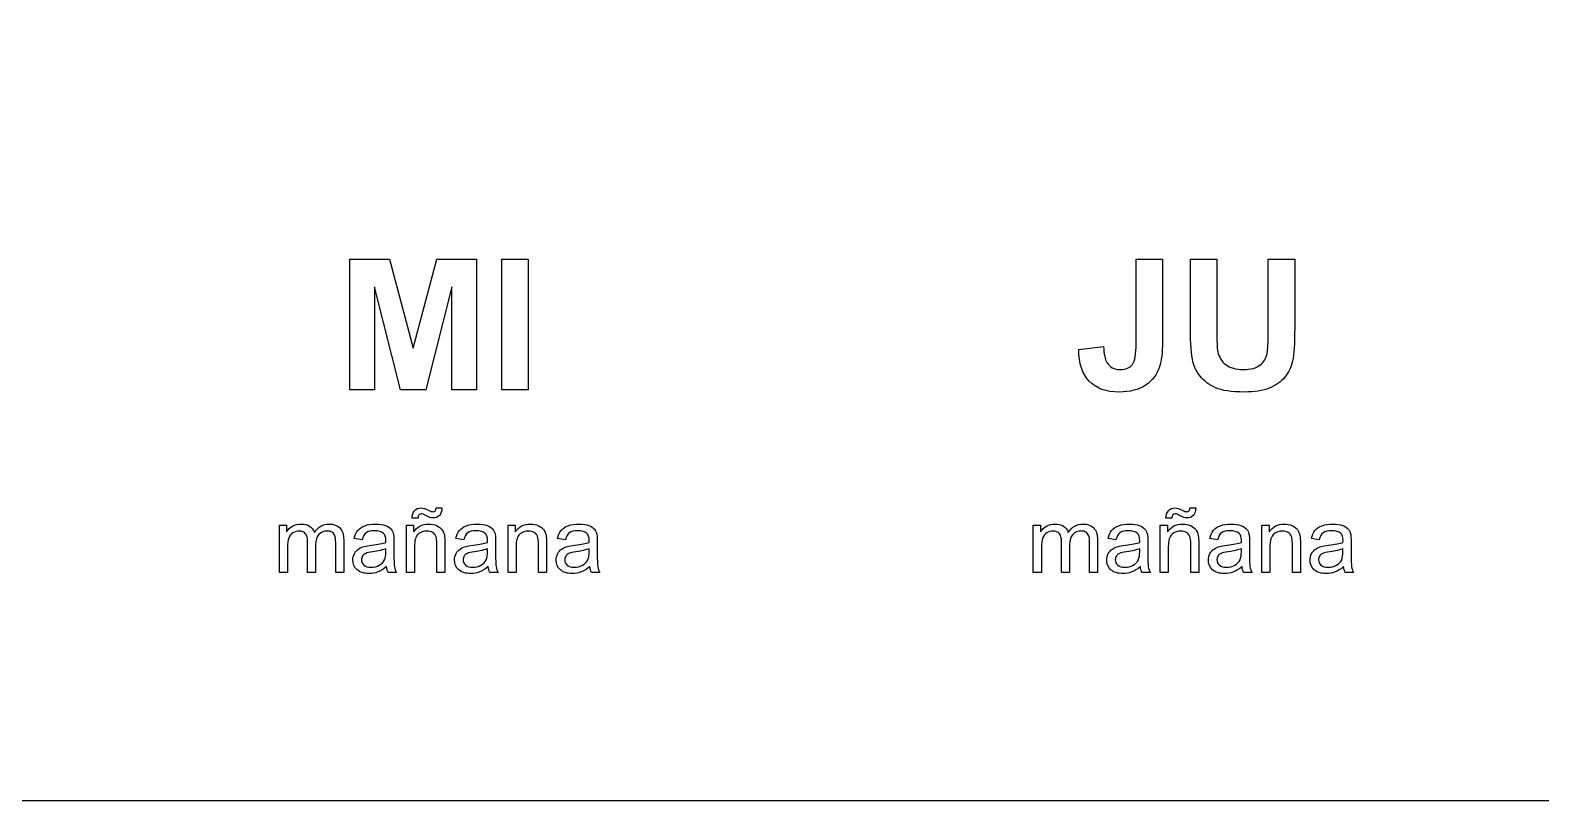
# Model space of a CAD drawing. Header units: millimetres. Extents: x 5 to 740, y 5 to 477.
# Drawn here: x 71.1 to 137.2, y 192 to 225.8 of the extents above; entities that cross this region are included whole.
import ezdxf

# ---------------------------------------------------------------- set-up
doc = ezdxf.new("R2010")
doc.units = ezdxf.units.MM
doc.layers.get('0').update_dxf_attribs({"linetype": 'CONTINUOUS'})

msp = doc.modelspace()

# ---------------------------------------------------------------- linework, layer by layer
at = {"color": 7}
for points in [[(5, 327), (239, 327), (239, 192), (5, 192)], [(85.123047, 210), (85.123047, 215.72656), (86.853516, 215.72656), (87.892578, 211.82031), (88.919922, 215.72656), (90.654297, 215.72656), (90.654297, 210), (89.580078, 210), (89.580078, 214.50781), (88.443359, 210), (87.330078, 210), (86.197266, 214.50781), (86.197266, 210)], [(91.767578, 210), (91.767578, 215.72656), (92.923828, 215.72656), (92.923828, 210)], [(86.721721, 202.2558)], [(91.170952, 202.2558)], [(95.62012, 202.2558)], [(119.72177, 202.2558)], [(124.17099, 202.2558)]]:
    msp.add_lwpolyline(points, close=True, dxfattribs=at)
for points in [[(119.53516, 215.72656), (120.6875, 215.72656), (120.6875, 212.10156)], [(119.53516, 212.02734), (119.53516, 215.72656)], [(121.91016, 215.72656), (123.06641, 215.72656), (123.06641, 212.625)], [(121.91026, 212.67188), (121.91016, 215.72656)], [(125.32036, 212.55859), (125.32036, 215.72656), (126.47661, 215.72656), (126.47661, 212.71875)], [(117.02344, 211.76953), (118.11328, 211.89453)], [(88.100574, 204.38081), (87.84082, 204.38086)], [(88.893547, 204.83202), (89.147453, 204.83202)], [(121.10063, 204.38081), (120.84082, 204.38086)], [(121.89358, 204.83202), (122.14749, 204.83202)], [(82.036133, 202), (82.036133, 204.07422), (82.350586, 204.07422), (82.350586, 203.7832)], [(87.592773, 202), (87.592773, 204.07422), (87.90918, 204.07422), (87.90918, 203.7793)], [(92.041992, 202), (92.041992, 204.07422), (92.358398, 204.07422), (92.358398, 203.7793)], [(115.03613, 202), (115.03613, 204.07422), (115.35059, 204.07422), (115.35059, 203.7832)], [(120.59277, 202), (120.59277, 204.07422), (120.90918, 204.07422), (120.90918, 203.7793)], [(125.04199, 202), (125.04199, 204.07422), (125.3584, 204.07422), (125.3584, 203.7793)], [(82.38769, 203.0762), (82.38769, 202), (82.036133, 202)], [(83.620113, 203.20504), (83.620113, 202), (83.268551, 202), (83.268551, 203.34766)], [(84.84668, 203.42378), (84.84668, 202), (84.49707, 202), (84.49707, 203.30664)], [(85.653366, 203.43547), (85.309616, 203.48237)], [(86.692378, 202.91218), (86.69238, 203.04102)], [(87.047899, 203.33783), (87.047899, 202.86908)], [(87.944331, 203.13285), (87.944331, 202), (87.592773, 202)], [(89.278319, 203.27535), (89.278319, 202), (88.926757, 202), (88.926757, 203.26172)], [(90.102586, 203.43547), (89.758836, 203.48237)], [(91.141595, 202.91218), (91.141598, 203.04102)], [(91.497119, 203.33783), (91.497119, 202.86908)], [(92.39355, 203.13285), (92.39355, 202), (92.041992, 202)], [(93.727538, 203.27535), (93.727538, 202), (93.375976, 202), (93.375976, 203.26172)], [(94.551805, 203.43547), (94.208055, 203.48237)], [(95.590815, 202.91218), (95.590817, 203.04102)], [(95.946338, 203.33783), (95.946338, 202.86908)], [(115.38773, 203.0762), (115.38773, 202), (115.03613, 202)], [(116.62008, 203.20504), (116.62008, 202), (116.26851, 202), (116.26851, 203.34766)], [(117.84668, 203.42378), (117.84668, 202), (117.49707, 202), (117.49707, 203.30664)], [(118.65341, 203.43547), (118.30966, 203.48237)], [(119.69237, 202.91218), (119.69238, 203.04102)], [(120.04796, 203.33783), (120.04796, 202.86908)], [(120.94433, 203.13285), (120.94433, 202), (120.59277, 202)], [(122.27829, 203.27535), (122.27829, 202), (121.92673, 202), (121.92673, 203.26172)], [(123.10263, 203.43547), (122.75888, 203.48237)], [(124.14159, 202.91218), (124.1416, 203.04102)], [(124.49718, 203.33783), (124.49718, 202.86908)], [(125.39354, 203.13285), (125.39354, 202), (125.04199, 202)], [(126.72751, 203.27535), (126.72751, 202), (126.37595, 202), (126.37595, 203.26172)], [(127.55186, 203.43547), (127.20811, 203.48237)], [(128.59081, 202.91218), (128.59082, 203.04102)], [(128.94641, 203.33783), (128.94641, 202.86908)], [(87.159219, 201.99994), (86.792031, 201.99994)], [(91.608449, 201.99994), (91.241262, 201.99994)], [(96.057658, 201.99994), (95.69043, 201.99994)], [(120.15926, 201.99994), (119.79207, 201.99994)], [(124.60848, 201.99994), (124.24129, 201.99994)], [(128.62022, 202.2558), (128.62012, 202.25586)], [(129.05771, 201.99994), (128.69052, 201.99994)]]:
    msp.add_lwpolyline(points, dxfattribs=at)
for points in [[(122.02354, 211.21875), (121.94802, 211.546877), (121.91026, 212.031253), (121.91026, 212.67188)], [(123.06641, 212.625), (123.06641, 212.132813), (123.080743, 211.813803), (123.10941, 211.66797)], [(125.26956, 211.58594), (125.303427, 211.781253), (125.32036, 212.10547), (125.32036, 212.55859)], [(126.47661, 212.71875), (126.47661, 212.03125), (126.445377, 211.545573), (126.38291, 211.26172)], [(117.48438, 210.375), (117.179687, 210.692707), (117.02604, 211.15755), (117.02344, 211.76953)], [(118.11328, 211.89453), (118.12628, 211.566403), (118.174457, 211.334633), (118.25781, 211.19922)], [(119.375, 211.10938), (119.481773, 211.257813), (119.53516, 211.5638), (119.53516, 212.02734)], [(120.6875, 212.10156), (120.6875, 211.627607), (120.645833, 211.263023), (120.5625, 211.00781)], [(123.10941, 211.66797), (123.158877, 211.433597), (123.276063, 211.244793), (123.46097, 211.10156)], [(118.25781, 211.19922), (118.38281, 210.993493), (118.572917, 210.89063), (118.82813, 210.89063)], [(118.82813, 210.89063), (119.085937, 210.89063), (119.268227, 210.963547), (119.375, 211.10938)], [(120.5625, 211.00781), (120.45052, 210.674477), (120.247397, 210.40625), (119.95313, 210.20313)], [(122.34776, 210.58203), (122.183693, 210.785157), (122.07562, 210.997397), (122.02354, 211.21875)], [(123.46097, 211.10156), (123.64847, 210.96094), (123.903677, 210.89063), (124.22659, 210.89063)], [(124.22659, 210.89063), (124.554717, 210.89063), (124.802113, 210.957033), (124.96878, 211.08984)], [(124.96878, 211.08984), (125.135447, 211.22526), (125.235707, 211.390627), (125.26956, 211.58594)], [(126.38291, 211.26172), (126.320443, 210.977867), (126.20456, 210.738283), (126.03526, 210.54297)], [(118.78906, 209.90234), (118.22396, 209.90234), (117.789067, 210.059893), (117.48438, 210.375)], [(123.01573, 210.08984), (122.734477, 210.217447), (122.51182, 210.38151), (122.34776, 210.58203)], [(126.03526, 210.54297), (125.868593, 210.347657), (125.644633, 210.191407), (125.36338, 210.07422)], [(119.95313, 210.20313), (119.658857, 210.002603), (119.270833, 209.90234), (118.78906, 209.90234)], [(124.26182, 209.90234), (123.714947, 209.90234), (123.299583, 209.96484), (123.01573, 210.08984)], [(125.36338, 210.07422), (125.082133, 209.959633), (124.714947, 209.90234), (124.26182, 209.90234)], [(87.84082, 204.38086), (87.839487, 204.516273), (87.876596, 204.624347), (87.952148, 204.70508)], [(87.952148, 204.70508), (88.026367, 204.785807), (88.12142, 204.82617), (88.237305, 204.82617)], [(88.141594, 204.51948), (88.112947, 204.488213), (88.099274, 204.44199), (88.100574, 204.38081)], [(88.249015, 204.56638), (88.204742, 204.56638), (88.168935, 204.550747), (88.141594, 204.51948)], [(88.237305, 204.82617), (88.318034, 204.82617), (88.42806, 204.791013), (88.567383, 204.7207)], [(88.440422, 204.49608), (88.353182, 204.542947), (88.28938, 204.56638), (88.249015, 204.56638)], [(88.76464, 204.38671), (88.682609, 204.38671), (88.574537, 204.423167), (88.440422, 204.49608)], [(88.567383, 204.7207), (88.644206, 204.681633), (88.705404, 204.6621), (88.750977, 204.6621)], [(88.750977, 204.6621), (88.792644, 204.6621), (88.824544, 204.673167), (88.846677, 204.6953)], [(89.034172, 204.49804), (88.963859, 204.42382), (88.874015, 204.38671), (88.76464, 204.38671)], [(88.846677, 204.6953), (88.86881, 204.718767), (88.884434, 204.76434), (88.893547, 204.83202)], [(89.147453, 204.83202), (89.14352, 204.683587), (89.105759, 204.57226), (89.034172, 204.49804)], [(120.84082, 204.38086), (120.839487, 204.516273), (120.876597, 204.624347), (120.95215, 204.70508)], [(120.95215, 204.70508), (121.02637, 204.785807), (121.12142, 204.82617), (121.2373, 204.82617)], [(121.14163, 204.51948), (121.112963, 204.488213), (121.099297, 204.44199), (121.10063, 204.38081)], [(121.24905, 204.56638), (121.204783, 204.56638), (121.168977, 204.550747), (121.14163, 204.51948)], [(121.2373, 204.82617), (121.318033, 204.82617), (121.42806, 204.791013), (121.56738, 204.7207)], [(121.44046, 204.49608), (121.35322, 204.542947), (121.289417, 204.56638), (121.24905, 204.56638)], [(121.76468, 204.38671), (121.682647, 204.38671), (121.574573, 204.423167), (121.44046, 204.49608)], [(121.56738, 204.7207), (121.644207, 204.681633), (121.705407, 204.6621), (121.75098, 204.6621)], [(121.75098, 204.6621), (121.792647, 204.6621), (121.824547, 204.673167), (121.84668, 204.6953)], [(122.03421, 204.49804), (121.963897, 204.42382), (121.874053, 204.38671), (121.76468, 204.38671)], [(121.84668, 204.6953), (121.868813, 204.718767), (121.884447, 204.76434), (121.89358, 204.83202)], [(122.14749, 204.83202), (122.14349, 204.683587), (122.10573, 204.57226), (122.03421, 204.49804)], [(82.350586, 203.7832), (82.415693, 203.884767), (82.502281, 203.966147), (82.610352, 204.02734)], [(82.625971, 203.73831), (82.542638, 203.686243), (82.482091, 203.610073), (82.44433, 203.5098)], [(82.610352, 204.02734), (82.718425, 204.089807), (82.841471, 204.12104), (82.979492, 204.12104)], [(82.901361, 203.81641), (82.802403, 203.81641), (82.710606, 203.790377), (82.625971, 203.73831)], [(83.182611, 203.69922), (83.125318, 203.777347), (83.031568, 203.81641), (82.901361, 203.81641)], [(82.979492, 204.12104), (83.133138, 204.12104), (83.258789, 204.08914), (83.356445, 204.02534)], [(83.268551, 203.34766), (83.268551, 203.503907), (83.239904, 203.621093), (83.182611, 203.69922)], [(83.356445, 204.02534), (83.455404, 203.96154), (83.525065, 203.872347), (83.56543, 203.75776)], [(83.56543, 203.75776), (83.729492, 203.999947), (83.943034, 204.12104), (84.206055, 204.12104)], [(83.764644, 203.66988), (83.66829, 203.573527), (83.620113, 203.41858), (83.620113, 203.20504)], [(84.127926, 203.81637), (83.982093, 203.81637), (83.860999, 203.76754), (83.764644, 203.66988)], [(84.338863, 203.75977), (84.27897, 203.797503), (84.208657, 203.81637), (84.127926, 203.81637)], [(84.206055, 204.12104), (84.411784, 204.12104), (84.569987, 204.06375), (84.680664, 203.94917)], [(84.46191, 203.60938), (84.439777, 203.671847), (84.398761, 203.721977), (84.338863, 203.75977)], [(84.680664, 203.94917), (84.791341, 203.83589), (84.84668, 203.66076), (84.84668, 203.42378)], [(85.309616, 203.48237), (85.340863, 203.62951), (85.392295, 203.748), (85.463913, 203.83784)], [(85.463913, 203.83784), (85.535528, 203.928987), (85.639043, 203.99865), (85.77446, 204.04683)], [(85.827194, 203.74211), (85.749069, 203.684843), (85.691127, 203.58263), (85.653366, 203.43547)], [(85.77446, 204.04683), (85.909877, 204.096297), (86.066778, 204.12103), (86.245163, 204.12103)], [(86.194382, 203.83001), (86.029017, 203.83001), (85.906621, 203.80071), (85.827194, 203.74211)], [(86.594773, 203.71087), (86.504929, 203.790297), (86.371465, 203.83001), (86.194382, 203.83001)], [(86.245163, 204.12103), (86.422246, 204.12103), (86.566127, 204.100197), (86.676804, 204.05853)], [(86.694383, 203.40813), (86.694383, 203.551363), (86.66118, 203.652277), (86.594773, 203.71087)], [(86.676804, 204.05853), (86.787481, 204.016863), (86.868861, 203.96413), (86.920944, 203.90033)], [(86.920944, 203.90033), (86.973031, 203.837863), (87.009489, 203.758437), (87.030319, 203.66205)], [(87.90918, 203.7793), (88.061523, 204.00716), (88.281575, 204.12109), (88.569336, 204.12109)], [(88.10644, 203.67387), (87.998367, 203.578817), (87.944331, 203.398477), (87.944331, 203.13285)], [(88.495112, 203.81645), (88.345373, 203.81645), (88.215815, 203.768923), (88.10644, 203.67387)], [(88.739253, 203.75195), (88.670242, 203.79495), (88.588862, 203.81645), (88.495112, 203.81645)], [(88.569336, 204.12109), (88.694336, 204.12109), (88.808919, 204.09829), (88.913086, 204.05269)], [(88.885737, 203.58203), (88.858397, 203.653643), (88.809569, 203.710283), (88.739253, 203.75195)], [(88.913086, 204.05269), (89.018555, 204.008423), (89.097331, 203.94983), (89.149414, 203.87691)], [(89.149414, 203.87691), (89.201501, 203.803997), (89.237959, 203.71741), (89.258789, 203.61715)], [(89.758836, 203.48237), (89.790083, 203.62951), (89.841515, 203.748), (89.913133, 203.83784)], [(89.913133, 203.83784), (89.984748, 203.928987), (90.088263, 203.99865), (90.22368, 204.04683)], [(90.276414, 203.74211), (90.198289, 203.684843), (90.140347, 203.58263), (90.102586, 203.43547)], [(90.22368, 204.04683), (90.359097, 204.096297), (90.515998, 204.12103), (90.694383, 204.12103)], [(90.643602, 203.83001), (90.478237, 203.83001), (90.355841, 203.80071), (90.276414, 203.74211)], [(91.043992, 203.71087), (90.954149, 203.790297), (90.820685, 203.83001), (90.643602, 203.83001)], [(90.694383, 204.12103), (90.871466, 204.12103), (91.015347, 204.100197), (91.126024, 204.05853)], [(91.143602, 203.40813), (91.143602, 203.551363), (91.110399, 203.652277), (91.043992, 203.71087)], [(91.126024, 204.05853), (91.236701, 204.016863), (91.318081, 203.96413), (91.370164, 203.90033)], [(91.370164, 203.90033), (91.422251, 203.837863), (91.458709, 203.758437), (91.479539, 203.66205)], [(92.358398, 203.7793), (92.510742, 204.00716), (92.730794, 204.12109), (93.018555, 204.12109)], [(92.555659, 203.67387), (92.447586, 203.578817), (92.39355, 203.398477), (92.39355, 203.13285)], [(92.944331, 203.81645), (92.794592, 203.81645), (92.665034, 203.768923), (92.555659, 203.67387)], [(93.188472, 203.75195), (93.119461, 203.79495), (93.038081, 203.81645), (92.944331, 203.81645)], [(93.018555, 204.12109), (93.143555, 204.12109), (93.258138, 204.09829), (93.362305, 204.05269)], [(93.334956, 203.58203), (93.307609, 203.653643), (93.258781, 203.710283), (93.188472, 203.75195)], [(93.362305, 204.05269), (93.467774, 204.008423), (93.54655, 203.94983), (93.598633, 203.87691)], [(93.598633, 203.87691), (93.65072, 203.803997), (93.687178, 203.71741), (93.708008, 203.61715)], [(94.208055, 203.48237), (94.239302, 203.62951), (94.290734, 203.748), (94.362352, 203.83784)], [(94.362352, 203.83784), (94.433967, 203.928987), (94.537482, 203.99865), (94.672899, 204.04683)], [(94.725633, 203.74211), (94.647508, 203.684843), (94.589565, 203.58263), (94.551805, 203.43547)], [(94.672899, 204.04683), (94.808316, 204.096297), (94.965217, 204.12103), (95.143602, 204.12103)], [(95.09282, 203.83001), (94.927456, 203.83001), (94.80506, 203.80071), (94.725633, 203.74211)], [(95.493211, 203.71087), (95.403367, 203.790297), (95.269903, 203.83001), (95.09282, 203.83001)], [(95.143602, 204.12103), (95.320685, 204.12103), (95.464565, 204.100197), (95.575242, 204.05853)], [(95.592821, 203.40813), (95.592821, 203.551363), (95.559618, 203.652277), (95.493211, 203.71087)], [(95.575242, 204.05853), (95.685919, 204.016863), (95.7673, 203.96413), (95.819383, 203.90033)], [(95.819383, 203.90033), (95.87147, 203.837863), (95.907928, 203.758437), (95.928758, 203.66205)], [(115.35059, 203.7832), (115.415723, 203.884767), (115.50231, 203.966147), (115.61035, 204.02734)], [(115.62597, 203.73831), (115.542637, 203.686243), (115.48209, 203.610073), (115.44433, 203.5098)], [(115.61035, 204.02734), (115.718423, 204.089807), (115.84147, 204.12104), (115.97949, 204.12104)], [(115.90136, 203.81641), (115.8024, 203.81641), (115.710603, 203.790377), (115.62597, 203.73831)], [(116.18261, 203.69922), (116.125343, 203.777347), (116.031593, 203.81641), (115.90136, 203.81641)], [(115.97949, 204.12104), (116.133137, 204.12104), (116.25879, 204.08914), (116.35645, 204.02534)], [(116.26851, 203.34766), (116.26851, 203.503907), (116.239877, 203.621093), (116.18261, 203.69922)], [(116.35645, 204.02534), (116.455403, 203.96154), (116.525063, 203.872347), (116.56543, 203.75776)], [(116.56543, 203.75776), (116.72949, 203.999947), (116.94303, 204.12104), (117.20605, 204.12104)], [(116.76461, 203.66988), (116.668257, 203.573527), (116.62008, 203.41858), (116.62008, 203.20504)], [(117.12789, 203.81637), (116.982057, 203.81637), (116.860963, 203.76754), (116.76461, 203.66988)], [(117.33883, 203.75977), (117.278963, 203.797503), (117.20865, 203.81637), (117.12789, 203.81637)], [(117.20605, 204.12104), (117.411783, 204.12104), (117.569987, 204.06375), (117.68066, 203.94917)], [(117.46187, 203.60938), (117.439737, 203.671847), (117.398723, 203.721977), (117.33883, 203.75977)], [(117.68066, 203.94917), (117.79134, 203.83589), (117.84668, 203.66076), (117.84668, 203.42378)], [(118.30966, 203.48237), (118.340927, 203.62951), (118.39236, 203.748), (118.46396, 203.83784)], [(118.46396, 203.83784), (118.535573, 203.928987), (118.639087, 203.99865), (118.7745, 204.04683)], [(118.82724, 203.74211), (118.749113, 203.684843), (118.69117, 203.58263), (118.65341, 203.43547)], [(118.7745, 204.04683), (118.90992, 204.096297), (119.066823, 204.12103), (119.24521, 204.12103)], [(119.19443, 203.83001), (119.029063, 203.83001), (118.906667, 203.80071), (118.82724, 203.74211)], [(119.59482, 203.71087), (119.504973, 203.790297), (119.37151, 203.83001), (119.19443, 203.83001)], [(119.24521, 204.12103), (119.42229, 204.12103), (119.56617, 204.100197), (119.67685, 204.05853)], [(119.69442, 203.40813), (119.69442, 203.551363), (119.66122, 203.652277), (119.59482, 203.71087)], [(119.67685, 204.05853), (119.787523, 204.016863), (119.868903, 203.96413), (119.92099, 203.90033)], [(119.92099, 203.90033), (119.973057, 203.837863), (120.009513, 203.758437), (120.03036, 203.66205)], [(120.90918, 203.7793), (121.061527, 204.00716), (121.28158, 204.12109), (121.56934, 204.12109)], [(121.10644, 203.67387), (120.998367, 203.578817), (120.94433, 203.398477), (120.94433, 203.13285)], [(121.49511, 203.81645), (121.34537, 203.81645), (121.215813, 203.768923), (121.10644, 203.67387)], [(121.73925, 203.75195), (121.670237, 203.79495), (121.588857, 203.81645), (121.49511, 203.81645)], [(121.56934, 204.12109), (121.69434, 204.12109), (121.808923, 204.09829), (121.91309, 204.05269)], [(121.88573, 203.58203), (121.858397, 203.653643), (121.80957, 203.710283), (121.73925, 203.75195)], [(121.91309, 204.05269), (122.018557, 204.008423), (122.09733, 203.94983), (122.14941, 203.87691)], [(122.14941, 203.87691), (122.201477, 203.803997), (122.237937, 203.71741), (122.25879, 203.61715)], [(122.75888, 203.48237), (122.790147, 203.62951), (122.84158, 203.748), (122.91318, 203.83784)], [(122.91318, 203.83784), (122.984793, 203.928987), (123.088307, 203.99865), (123.22372, 204.04683)], [(123.27646, 203.74211), (123.198333, 203.684843), (123.14039, 203.58263), (123.10263, 203.43547)], [(123.22372, 204.04683), (123.35914, 204.096297), (123.516043, 204.12103), (123.69443, 204.12103)], [(123.64364, 203.83001), (123.47828, 203.83001), (123.355887, 203.80071), (123.27646, 203.74211)], [(124.04404, 203.71087), (123.954193, 203.790297), (123.820727, 203.83001), (123.64364, 203.83001)], [(123.69443, 204.12103), (123.87151, 204.12103), (124.01539, 204.100197), (124.12607, 204.05853)], [(124.14364, 203.40813), (124.14364, 203.551363), (124.11044, 203.652277), (124.04404, 203.71087)], [(124.12607, 204.05853), (124.236743, 204.016863), (124.318123, 203.96413), (124.37021, 203.90033)], [(124.37021, 203.90033), (124.422277, 203.837863), (124.458733, 203.758437), (124.47958, 203.66205)], [(125.3584, 203.7793), (125.51074, 204.00716), (125.73079, 204.12109), (126.01855, 204.12109)], [(125.55565, 203.67387), (125.447577, 203.578817), (125.39354, 203.398477), (125.39354, 203.13285)], [(125.94433, 203.81645), (125.79459, 203.81645), (125.66503, 203.768923), (125.55565, 203.67387)], [(126.18847, 203.75195), (126.119457, 203.79495), (126.038077, 203.81645), (125.94433, 203.81645)], [(126.01855, 204.12109), (126.14355, 204.12109), (126.258133, 204.09829), (126.3623, 204.05269)], [(126.33495, 203.58203), (126.307617, 203.653643), (126.25879, 203.710283), (126.18847, 203.75195)], [(126.3623, 204.05269), (126.467773, 204.008423), (126.54655, 203.94983), (126.59863, 203.87691)], [(126.59863, 203.87691), (126.650697, 203.803997), (126.687157, 203.71741), (126.70801, 203.61715)], [(127.20811, 203.48237), (127.239377, 203.62951), (127.290807, 203.748), (127.3624, 203.83784)], [(127.3624, 203.83784), (127.43402, 203.928987), (127.537537, 203.99865), (127.67295, 204.04683)], [(127.72569, 203.74211), (127.647563, 203.684843), (127.58962, 203.58263), (127.55186, 203.43547)], [(127.67295, 204.04683), (127.80837, 204.096297), (127.96527, 204.12103), (128.14365, 204.12103)], [(128.09287, 203.83001), (127.92751, 203.83001), (127.805117, 203.80071), (127.72569, 203.74211)], [(128.49326, 203.71087), (128.40342, 203.790297), (128.269957, 203.83001), (128.09287, 203.83001)], [(128.14365, 204.12103), (128.320737, 204.12103), (128.46462, 204.100197), (128.5753, 204.05853)], [(128.59286, 203.40813), (128.59286, 203.551363), (128.55966, 203.652277), (128.49326, 203.71087)], [(128.5753, 204.05853), (128.685973, 204.016863), (128.767353, 203.96413), (128.81944, 203.90033)], [(128.81944, 203.90033), (128.871507, 203.837863), (128.907963, 203.758437), (128.92881, 203.66205)], [(82.44433, 203.5098), (82.40657, 203.40954), (82.38769, 203.265007), (82.38769, 203.0762)], [(84.49707, 203.30664), (84.49707, 203.447267), (84.48535, 203.54818), (84.46191, 203.60938)], [(85.317383, 202.82417), (85.364256, 202.908803), (85.424803, 202.97651), (85.499023, 203.02729)], [(85.499023, 203.02729), (85.574544, 203.07809), (85.65918, 203.116503), (85.75293, 203.14253)], [(85.75293, 203.14253), (85.82194, 203.16073), (85.926107, 203.178297), (86.06543, 203.19523)], [(86.06543, 203.19523), (86.349284, 203.229097), (86.558268, 203.269463), (86.692383, 203.31633)], [(86.69238, 203.04102), (86.564776, 202.988953), (86.37337, 202.94468), (86.118161, 202.9082)], [(86.692383, 203.31633), (86.693716, 203.36453), (86.694383, 203.39513), (86.694383, 203.40813)], [(87.030319, 203.66205), (87.042039, 203.602183), (87.047899, 203.49411), (87.047899, 203.33783)], [(88.926757, 203.26172), (88.926757, 203.404947), (88.913084, 203.511717), (88.885737, 203.58203)], [(89.258789, 203.61715), (89.271809, 203.552017), (89.278319, 203.438083), (89.278319, 203.27535)], [(89.766602, 202.82417), (89.813475, 202.908803), (89.874022, 202.97651), (89.948242, 203.02729)], [(89.948242, 203.02729), (90.023763, 203.07809), (90.108398, 203.116503), (90.202148, 203.14253)], [(90.202148, 203.14253), (90.271159, 203.16073), (90.375325, 203.178297), (90.514648, 203.19523)], [(90.514648, 203.19523), (90.798503, 203.229097), (91.007487, 203.269463), (91.141602, 203.31633)], [(91.141598, 203.04102), (91.013993, 202.988953), (90.822587, 202.94468), (90.567379, 202.9082)], [(91.141602, 203.31633), (91.142935, 203.36453), (91.143602, 203.39513), (91.143602, 203.40813)], [(91.479539, 203.66205), (91.491259, 203.602183), (91.497119, 203.49411), (91.497119, 203.33783)], [(93.375976, 203.26172), (93.375976, 203.404947), (93.362303, 203.511717), (93.334956, 203.58203)], [(93.708008, 203.61715), (93.721028, 203.552017), (93.727538, 203.438083), (93.727538, 203.27535)], [(94.215821, 202.82417), (94.262694, 202.908803), (94.323241, 202.97651), (94.397462, 203.02729)], [(94.397462, 203.02729), (94.472983, 203.07809), (94.557618, 203.116503), (94.651368, 203.14253)], [(94.651368, 203.14253), (94.720379, 203.16073), (94.824545, 203.178297), (94.963868, 203.19523)], [(94.963868, 203.19523), (95.247722, 203.229097), (95.456706, 203.269463), (95.590821, 203.31633)], [(95.590817, 203.04102), (95.463213, 202.988953), (95.271807, 202.94468), (95.016599, 202.9082)], [(95.590821, 203.31633), (95.592154, 203.36453), (95.592821, 203.39513), (95.592821, 203.40813)], [(95.928758, 203.66205), (95.940478, 203.602183), (95.946338, 203.49411), (95.946338, 203.33783)], [(115.44433, 203.5098), (115.406597, 203.40954), (115.38773, 203.265007), (115.38773, 203.0762)], [(117.49707, 203.30664), (117.49707, 203.447267), (117.485337, 203.54818), (117.46187, 203.60938)], [(118.31742, 202.82417), (118.364287, 202.908803), (118.424833, 202.97651), (118.49906, 203.02729)], [(118.49906, 203.02729), (118.57458, 203.07809), (118.659217, 203.116503), (118.75297, 203.14253)], [(118.75297, 203.14253), (118.821983, 203.16073), (118.92615, 203.178297), (119.06547, 203.19523)], [(119.06547, 203.19523), (119.349323, 203.229097), (119.558307, 203.269463), (119.69242, 203.31633)], [(119.69238, 203.04102), (119.56478, 202.988953), (119.373373, 202.94468), (119.11816, 202.9082)], [(119.69242, 203.31633), (119.693753, 203.36453), (119.69442, 203.39513), (119.69442, 203.40813)], [(120.03036, 203.66205), (120.042093, 203.602183), (120.04796, 203.49411), (120.04796, 203.33783)], [(121.92673, 203.26172), (121.92673, 203.404947), (121.913063, 203.511717), (121.88573, 203.58203)], [(122.25879, 203.61715), (122.27179, 203.552017), (122.27829, 203.438083), (122.27829, 203.27535)], [(122.76664, 202.82417), (122.813507, 202.908803), (122.874053, 202.97651), (122.94828, 203.02729)], [(122.94828, 203.02729), (123.0238, 203.07809), (123.108437, 203.116503), (123.20219, 203.14253)], [(123.20219, 203.14253), (123.271197, 203.16073), (123.375363, 203.178297), (123.51469, 203.19523)], [(123.51469, 203.19523), (123.798543, 203.229097), (124.007527, 203.269463), (124.14164, 203.31633)], [(124.1416, 203.04102), (124.014, 202.988953), (123.822593, 202.94468), (123.56738, 202.9082)], [(124.14164, 203.31633), (124.142973, 203.36453), (124.14364, 203.39513), (124.14364, 203.40813)], [(124.47958, 203.66205), (124.491313, 203.602183), (124.49718, 203.49411), (124.49718, 203.33783)], [(126.37595, 203.26172), (126.37595, 203.404947), (126.362283, 203.511717), (126.33495, 203.58203)], [(126.70801, 203.61715), (126.72101, 203.552017), (126.72751, 203.438083), (126.72751, 203.27535)], [(127.21586, 202.82417), (127.262727, 202.908803), (127.323273, 202.97651), (127.3975, 203.02729)], [(127.3975, 203.02729), (127.47302, 203.07809), (127.557657, 203.116503), (127.65141, 203.14253)], [(127.65141, 203.14253), (127.720417, 203.16073), (127.824583, 203.178297), (127.96391, 203.19523)], [(127.96391, 203.19523), (128.247763, 203.229097), (128.456747, 203.269463), (128.59086, 203.31633)], [(128.59082, 203.04102), (128.463213, 202.988953), (128.271807, 202.94468), (128.0166, 202.9082)], [(128.59086, 203.31633), (128.592193, 203.36453), (128.59286, 203.39513), (128.59286, 203.40813)], [(128.92881, 203.66205), (128.940543, 203.602183), (128.94641, 203.49411), (128.94641, 203.33783)], [(85.249023, 202.54683), (85.249023, 202.64839), (85.27181, 202.740837), (85.317383, 202.82417)], [(85.432617, 202.11909), (85.310221, 202.23107), (85.249023, 202.37365), (85.249023, 202.54683)], [(85.672849, 202.72267), (85.640296, 202.673203), (85.624019, 202.617863), (85.624019, 202.55665)], [(85.624019, 202.55665), (85.624019, 202.462903), (85.659175, 202.38478), (85.729488, 202.32228)], [(85.81152, 202.8379), (85.751627, 202.811833), (85.705403, 202.773423), (85.672849, 202.72267)], [(86.118161, 202.9082), (85.97363, 202.8874), (85.871416, 202.863967), (85.81152, 202.8379)], [(86.403316, 202.31648), (86.508785, 202.376347), (86.586259, 202.457727), (86.635738, 202.56062)], [(86.635738, 202.56062), (86.673498, 202.640047), (86.692378, 202.757233), (86.692378, 202.91218)], [(87.047899, 202.86908), (87.047899, 202.54226), (87.055059, 202.33523), (87.069379, 202.24799)], [(89.698242, 202.54683), (89.698242, 202.64839), (89.721029, 202.740837), (89.766602, 202.82417)], [(89.881836, 202.11909), (89.75944, 202.23107), (89.698242, 202.37365), (89.698242, 202.54683)], [(90.122066, 202.72267), (90.089513, 202.673203), (90.073236, 202.617863), (90.073236, 202.55665)], [(90.073236, 202.55665), (90.073236, 202.462903), (90.108392, 202.38478), (90.178705, 202.32228)], [(90.260738, 202.8379), (90.200845, 202.811833), (90.154621, 202.773423), (90.122066, 202.72267)], [(90.567379, 202.9082), (90.422848, 202.8874), (90.320634, 202.863967), (90.260738, 202.8379)], [(90.852533, 202.31648), (90.958002, 202.376347), (91.035476, 202.457727), (91.084955, 202.56062)], [(91.084955, 202.56062), (91.122715, 202.640047), (91.141595, 202.757233), (91.141595, 202.91218)], [(91.497119, 202.86908), (91.497119, 202.54226), (91.504282, 202.33523), (91.518609, 202.24799)], [(94.147461, 202.54683), (94.147461, 202.64839), (94.170248, 202.740837), (94.215821, 202.82417)], [(94.331055, 202.11909), (94.208659, 202.23107), (94.147461, 202.37365), (94.147461, 202.54683)], [(94.571286, 202.72267), (94.538733, 202.673203), (94.522456, 202.617863), (94.522456, 202.55665)], [(94.522456, 202.55665), (94.522456, 202.462903), (94.557612, 202.38478), (94.627925, 202.32228)], [(94.709958, 202.8379), (94.650065, 202.811833), (94.603841, 202.773423), (94.571286, 202.72267)], [(95.016599, 202.9082), (94.872068, 202.8874), (94.769854, 202.863967), (94.709958, 202.8379)], [(95.301753, 202.31648), (95.407222, 202.376347), (95.484696, 202.457727), (95.534175, 202.56062)], [(95.534175, 202.56062), (95.571935, 202.640047), (95.590815, 202.757233), (95.590815, 202.91218)], [(95.946338, 202.86908), (95.946338, 202.54226), (95.953498, 202.33523), (95.967818, 202.24799)], [(118.24902, 202.54683), (118.24902, 202.64839), (118.27182, 202.740837), (118.31742, 202.82417)], [(118.43262, 202.11909), (118.31022, 202.23107), (118.24902, 202.37365), (118.24902, 202.54683)], [(118.67285, 202.72267), (118.640317, 202.673203), (118.62405, 202.617863), (118.62405, 202.55665)], [(118.62405, 202.55665), (118.62405, 202.462903), (118.659207, 202.38478), (118.72952, 202.32228)], [(118.81152, 202.8379), (118.751653, 202.811833), (118.70543, 202.773423), (118.67285, 202.72267)], [(119.11816, 202.9082), (118.973633, 202.8874), (118.87142, 202.863967), (118.81152, 202.8379)], [(119.40335, 202.31648), (119.508817, 202.376347), (119.58629, 202.457727), (119.63577, 202.56062)], [(119.63577, 202.56062), (119.673503, 202.640047), (119.69237, 202.757233), (119.69237, 202.91218)], [(120.04796, 202.86908), (120.04796, 202.54226), (120.055127, 202.33523), (120.06946, 202.24799)], [(122.69824, 202.54683), (122.69824, 202.64839), (122.72104, 202.740837), (122.76664, 202.82417)], [(122.88184, 202.11909), (122.75944, 202.23107), (122.69824, 202.37365), (122.69824, 202.54683)], [(123.12207, 202.72267), (123.089537, 202.673203), (123.07327, 202.617863), (123.07327, 202.55665)], [(123.07327, 202.55665), (123.07327, 202.462903), (123.108427, 202.38478), (123.17874, 202.32228)], [(123.26074, 202.8379), (123.200873, 202.811833), (123.15465, 202.773423), (123.12207, 202.72267)], [(123.56738, 202.9082), (123.422853, 202.8874), (123.32064, 202.863967), (123.26074, 202.8379)], [(123.85257, 202.31648), (123.958037, 202.376347), (124.03551, 202.457727), (124.08499, 202.56062)], [(124.08499, 202.56062), (124.122723, 202.640047), (124.14159, 202.757233), (124.14159, 202.91218)], [(124.49718, 202.86908), (124.49718, 202.54226), (124.504347, 202.33523), (124.51868, 202.24799)], [(127.14746, 202.54683), (127.14746, 202.64839), (127.17026, 202.740837), (127.21586, 202.82417)], [(127.33105, 202.11909), (127.208657, 202.23107), (127.14746, 202.37365), (127.14746, 202.54683)], [(127.57129, 202.72267), (127.538757, 202.673203), (127.52249, 202.617863), (127.52249, 202.55665)], [(127.52249, 202.55665), (127.52249, 202.462903), (127.557647, 202.38478), (127.62796, 202.32228)], [(127.70996, 202.8379), (127.650093, 202.811833), (127.60387, 202.773423), (127.57129, 202.72267)], [(128.0166, 202.9082), (127.872067, 202.8874), (127.769853, 202.863967), (127.70996, 202.8379)], [(128.30179, 202.31648), (128.407257, 202.376347), (128.48473, 202.457727), (128.53421, 202.56062)], [(128.53421, 202.56062), (128.571943, 202.640047), (128.59081, 202.757233), (128.59081, 202.91218)], [(128.94641, 202.86908), (128.94641, 202.54226), (128.953577, 202.33523), (128.96791, 202.24799)], [(85.958008, 201.95308), (85.730143, 201.95308), (85.555013, 202.008417), (85.432617, 202.11909)], [(85.729488, 202.32228), (85.801103, 202.259813), (85.905269, 202.22858), (86.041988, 202.22858)], [(86.344727, 202.02148), (86.224935, 201.97588), (86.096029, 201.95308), (85.958008, 201.95308)], [(86.041988, 202.22858), (86.177405, 202.22858), (86.297847, 202.25788), (86.403316, 202.31648)], [(86.72168, 202.25586), (86.591471, 202.14518), (86.46582, 202.067053), (86.344727, 202.02148)], [(86.792031, 201.99994), (86.755571, 202.07286), (86.732134, 202.158147), (86.721721, 202.2558)], [(87.069379, 202.24799), (87.085006, 202.16205), (87.114952, 202.079367), (87.159219, 201.99994)], [(90.407227, 201.95308), (90.179362, 201.95308), (90.004232, 202.008417), (89.881836, 202.11909)], [(90.178705, 202.32228), (90.25032, 202.259813), (90.354486, 202.22858), (90.491205, 202.22858)], [(90.793945, 202.02148), (90.674154, 201.97588), (90.545248, 201.95308), (90.407227, 201.95308)], [(90.491205, 202.22858), (90.626622, 202.22858), (90.747064, 202.25788), (90.852533, 202.31648)], [(91.170898, 202.25586), (91.04069, 202.14518), (90.915039, 202.067053), (90.793945, 202.02148)], [(91.241262, 201.99994), (91.204802, 202.07286), (91.181365, 202.158147), (91.170952, 202.2558)], [(91.518609, 202.24799), (91.534236, 202.16205), (91.564182, 202.079367), (91.608449, 201.99994)], [(94.856445, 201.95308), (94.62858, 201.95308), (94.45345, 202.008417), (94.331055, 202.11909)], [(94.627925, 202.32228), (94.69954, 202.259813), (94.803706, 202.22858), (94.940425, 202.22858)], [(95.243164, 202.02148), (95.123373, 201.97588), (94.994466, 201.95308), (94.856445, 201.95308)], [(94.940425, 202.22858), (95.075842, 202.22858), (95.196284, 202.25788), (95.301753, 202.31648)], [(95.620117, 202.25586), (95.489909, 202.14518), (95.364258, 202.067053), (95.243164, 202.02148)], [(95.69043, 201.99994), (95.65397, 202.07286), (95.630533, 202.158147), (95.62012, 202.2558)], [(95.967818, 202.24799), (95.983445, 202.16205), (96.013391, 202.079367), (96.057658, 201.99994)], [(118.95801, 201.95308), (118.730143, 201.95308), (118.555013, 202.008417), (118.43262, 202.11909)], [(118.72952, 202.32228), (118.801133, 202.259813), (118.9053, 202.22858), (119.04202, 202.22858)], [(119.34473, 202.02148), (119.224937, 201.97588), (119.09603, 201.95308), (118.95801, 201.95308)], [(119.04202, 202.22858), (119.17744, 202.22858), (119.297883, 202.25788), (119.40335, 202.31648)], [(119.72168, 202.25586), (119.591473, 202.14518), (119.465823, 202.067053), (119.34473, 202.02148)], [(119.79207, 201.99994), (119.755603, 202.07286), (119.73217, 202.158147), (119.72177, 202.2558)], [(120.06946, 202.24799), (120.08506, 202.16205), (120.114993, 202.079367), (120.15926, 201.99994)], [(123.40723, 201.95308), (123.179363, 201.95308), (123.004233, 202.008417), (122.88184, 202.11909)], [(123.17874, 202.32228), (123.250353, 202.259813), (123.35452, 202.22858), (123.49124, 202.22858)], [(123.79395, 202.02148), (123.674157, 201.97588), (123.54525, 201.95308), (123.40723, 201.95308)], [(123.49124, 202.22858), (123.62666, 202.22858), (123.747103, 202.25788), (123.85257, 202.31648)], [(124.1709, 202.25586), (124.040693, 202.14518), (123.915043, 202.067053), (123.79395, 202.02148)], [(124.24129, 201.99994), (124.204823, 202.07286), (124.18139, 202.158147), (124.17099, 202.2558)], [(124.51868, 202.24799), (124.53428, 202.16205), (124.564213, 202.079367), (124.60848, 201.99994)], [(127.85645, 201.95308), (127.628583, 201.95308), (127.45345, 202.008417), (127.33105, 202.11909)], [(127.62796, 202.32228), (127.699573, 202.259813), (127.80374, 202.22858), (127.94046, 202.22858)], [(128.24316, 202.02148), (128.123373, 201.97588), (127.99447, 201.95308), (127.85645, 201.95308)], [(127.94046, 202.22858), (128.075873, 202.22858), (128.196317, 202.25788), (128.30179, 202.31648)], [(128.62012, 202.25586), (128.489907, 202.14518), (128.364253, 202.067053), (128.24316, 202.02148)], [(128.69052, 201.99994), (128.654053, 202.07286), (128.63062, 202.158147), (128.62022, 202.2558)], [(128.96791, 202.24799), (128.98351, 202.16205), (129.013443, 202.079367), (129.05771, 201.99994)]]:
    msp.add_open_spline(points, degree=3, dxfattribs=at)

doc.saveas('drawing.dxf')
